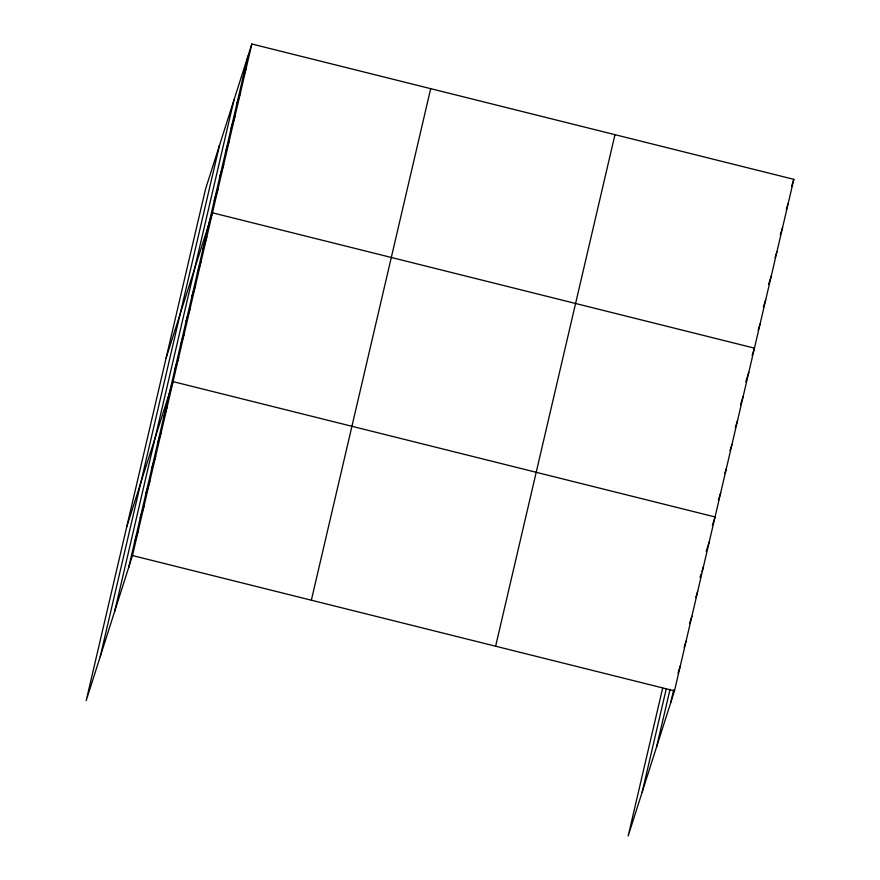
<?xml version="1.0" encoding="UTF-8"?>
<svg xmlns="http://www.w3.org/2000/svg" width="880" height="880" viewBox="0 0 880 880"><rect width="100%" height="100%" fill="white"/><g stroke="black" fill="none" stroke-linecap="round" stroke-linejoin="round"><path stroke-width="1.32" d="M100.199 656.744L219.538 145.189M114.642 611.49L233.981 99.935M128.656 567.556L248.006 56.012M251.834 44L205.524 189.123L86.174 700.667L132.484 555.544L251.834 44L793.826 179.333L674.476 690.877L628.166 836L662.64 688.226M311.344 600.204L430.694 88.66M495.627 646.217L614.966 134.673M642.18 792.077L666.281 688.765M656.623 746.823L670.054 689.282M670.648 702.9L673.695 689.821M242.374 80.124L246.213 68.112M236.753 104.247L240.581 92.235M231.121 128.359L234.96 116.347M225.5 152.471L229.328 140.459M219.868 176.594L223.707 164.582M214.247 200.706L218.075 188.694M166.133 357.929L212.454 212.806L754.435 348.15L752.136 355.355M202.994 248.941L206.822 236.929M197.362 273.053L201.201 261.041M191.741 297.176L195.569 285.153M186.109 321.288L189.948 309.276M180.488 345.4L184.316 333.388M174.856 369.523L178.695 357.511M126.753 526.735L173.063 381.623L715.055 516.956L712.371 525.36M163.438 418.484L167.266 406.472M157.641 443.333L161.469 431.31M151.844 468.171L155.672 456.159M146.047 493.02L149.875 481.008M140.25 517.869L144.078 505.857M134.453 542.718L138.281 530.706M791.527 186.538L793.826 179.333M786.28 209.451L788.194 203.445M780.274 234.773L782.573 227.568M775.027 257.686L776.941 251.68M768.636 284.207L771.32 275.803M763.389 307.12L765.688 299.915M758.153 330.033L760.067 324.027M745.745 381.876L748.814 372.262M740.498 404.789L743.182 396.374M735.262 427.702L737.561 420.497M730.015 450.615L731.929 444.609M724.779 473.528L726.308 468.721M718.377 500.049L720.687 492.844M706.189 551.408L709.258 541.805M700.007 577.456L701.162 573.859M701.932 571.45L703.461 566.654M695.75 597.498L697.664 591.492M689.568 623.546L691.867 616.341M684.156 647.196L686.07 641.19M677.974 673.244L680.273 666.039M132.484 555.544L674.476 690.877"/></g></svg>
